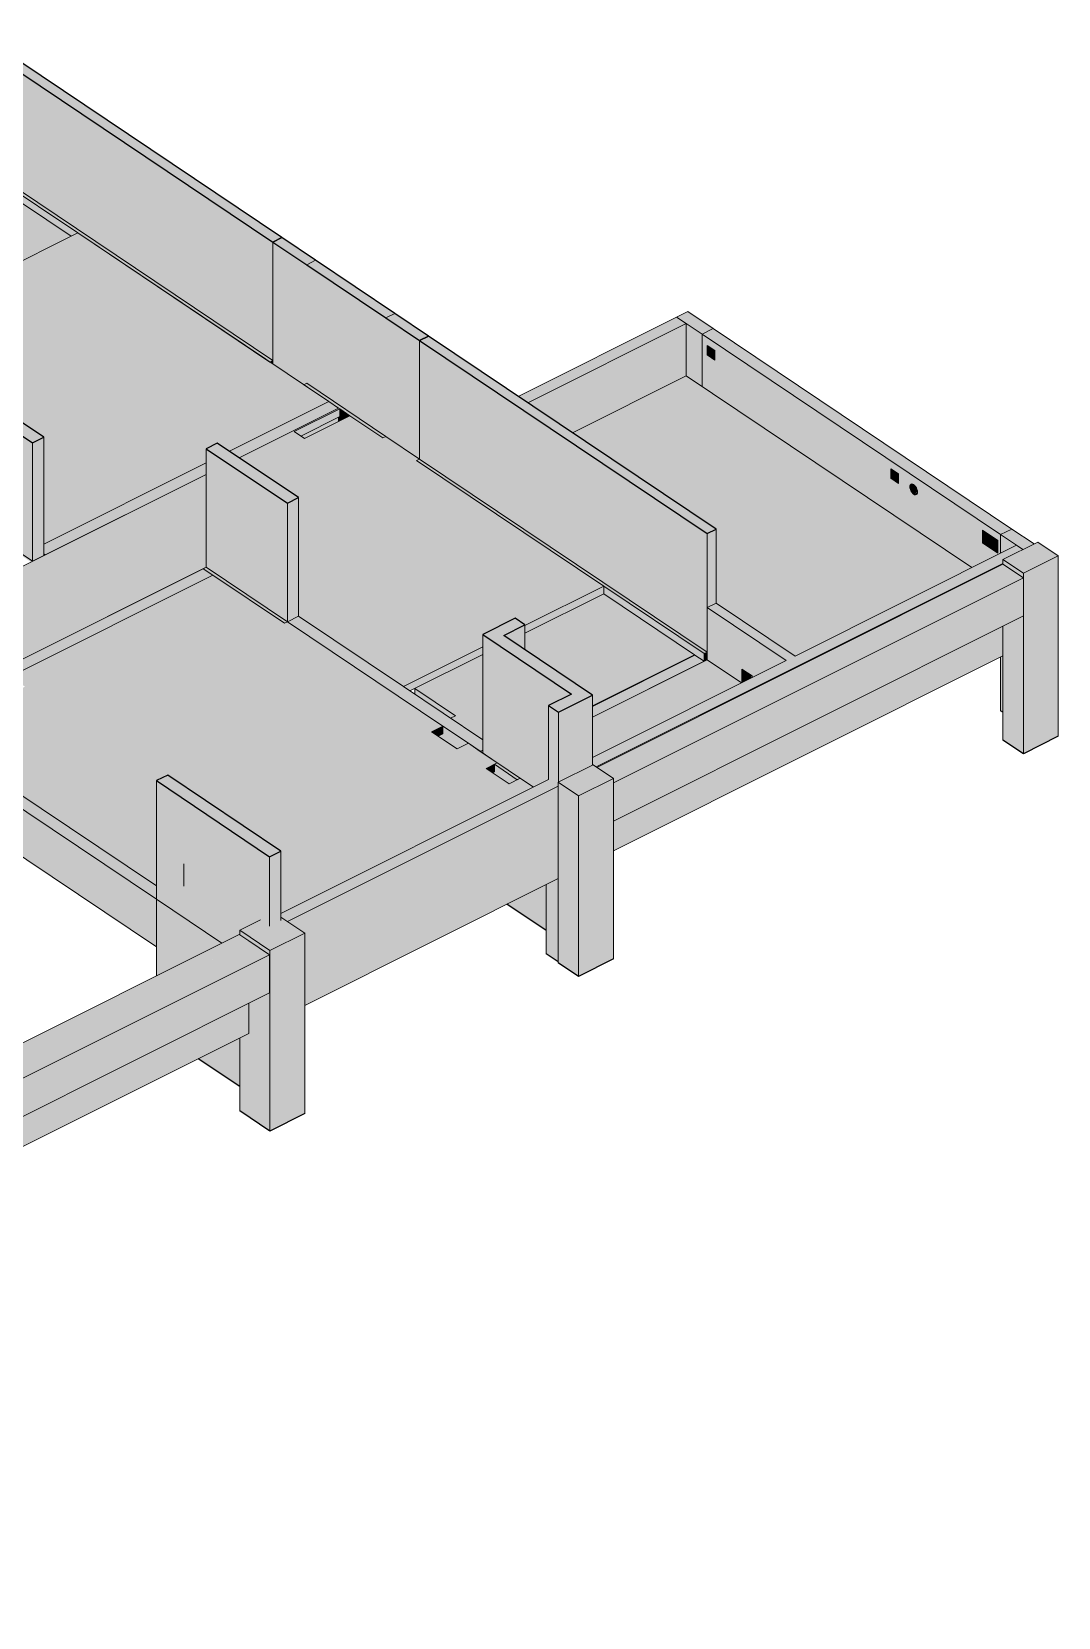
# Model space of a CAD drawing. Extents: x -1981 to 38708, y -3196 to 88064.
# Drawn here: x 16803 to 18116, y 64055 to 66082 of the extents above; entities that cross this region are included whole.
import ezdxf

# ---------------------------------------------------------------- set-up
doc = ezdxf.new("R2010")
doc.units = 0
doc.linetypes.add('Hidden', pattern=[0.714375, 0.47625, -0.238125])
for name, color, linetype, lineweight in [('A-DETL', 7, 'Hidden', 18), ('A-FLOR', 7, 'Continuous', 25), ('S-BEAM', 7, 'Continuous', 25), ('S-COLS', 7, 'Continuous', 25)]:
    doc.layers.add(name, color=color, linetype=linetype, lineweight=lineweight)

msp = doc.modelspace()

# ---------------------------------------------------------------- hatches: boundary and pattern name
at = {"layer": 'A-FLOR', "true_color": 0xbfbfbf}
for points in [[(16499.59, 65643.67), (16853.19, 65820.88), (16731.71, 65902.44), (16492.4, 65782.65), (16499.59, 65777.83), (16499.59, 65655.07)], [(16818.15, 65427.01), (17025.79, 65530.95), (17025.79, 65549.18), (17040.17, 65556.38), (17055.73, 65545.93), (17182.66, 65609.47), (16861.71, 65824.94), (16499.59, 65643.67), (16499.59, 65628.54), (16501.48, 65627.27), (16499.59, 65626.33), (16646.92, 65527.42), (16646.92, 65662.06), (16661.3, 65669.26), (16818.15, 65563.96), (16818.15, 65428.16)], [(17146.95, 65565.35), (17196.71, 65590.26), (17196.71, 65600.04), (17138.61, 65570.96), (17145.32, 65566.45)], [(17121.43, 64954.91), (17444.46, 65116.61), (17427.57, 65127.95), (17413.18, 65120.75), (17383.79, 65140.48), (17398.18, 65147.68), (17361.15, 65172.54), (17346.76, 65165.34), (17314.11, 65187.26), (17328.49, 65194.46), (17129.71, 65327.92), (17125.92, 65326.02), (17034.43, 65387.45), (16778.43, 65259.31), (16778.43, 65248.61), (16784.41, 65251.61), (16794.24, 65245.01), (16782.72, 65239.25), (16778.43, 65242.13), (16778.43, 65119.37), (16782.21, 65116.83), (16777.29, 65114.36), (16962.31, 64990.15), (16962.31, 65124.8), (16976.69, 65132), (17121.43, 65034.82), (17121.43, 64955.86)], [(17519.93, 65219.71), (17650.27, 65285.3), (17650.27, 65285.75), (17519.93, 65220.51)], [(17519.93, 65154.39), (17710.49, 65249.77), (17666.48, 65279.31), (17519.93, 65205.96), (17519.93, 65167.14)], [(17338.4, 65204.66), (17344.62, 65207.78), (17292.63, 65242.68), (17292.63, 65235.39), (17337.95, 65204.97)], [(17322.45, 65181.66), (17328.49, 65184.68), (17328.49, 65194.46), (17314.11, 65187.26)], [(17392.14, 65134.87), (17394.4, 65136.01), (17394.07, 65145.62), (17383.79, 65140.48), (17390.44, 65136.01)]]:
    msp.add_hatch(color=9, dxfattribs=at).paths.add_polyline_path(points, flags=0)
h = msp.add_hatch(color=9, dxfattribs=at)
h.paths.add_polyline_path([(17723.23, 65256.15), (17723.92, 65256.84), (17723.92, 65258.68), (17722.2, 65259.83), (17722.2, 65256.84)], flags=0)
h.paths.add_polyline_path([(17778.85, 65283.99), (18004.91, 65397.15), (17639.73, 65642.31), (17494.28, 65569.51), (17677.83, 65446.28), (17677.83, 65351.81), (17767.5, 65291.62)], flags=0)
h = msp.add_hatch(color=9, dxfattribs=at)
h.paths.add_polyline_path([(15100.52, 64433.96), (15351.95, 64560.19), (15351.95, 64678.53), (15129.92, 64567.39), (14892.07, 64727.07), (14761.37, 64661.65), (15099.42, 64434.69)], flags=0)
h.paths.add_polyline_path([(15495.6, 64631.72), (15895.39, 64831.84), (15895.39, 64950.56), (15394.3, 64699.73), (15486.2, 64638.04)], flags=0)
h.paths.add_polyline_path([(16039.04, 64903.75), (16228.8, 64998.74), (16228.8, 65133.92), (16227.52, 65133.28), (16188.19, 65159.68), (16169.12, 65150.13), (16156.16, 65158.83), (16193.99, 65177.76), (16160.18, 65200.46), (16133.69, 65187.2), (16091.21, 65215.72), (16117.7, 65228.98), (16079.94, 65254.33), (16057.23, 65242.97), (15992.21, 65286.62), (16014.91, 65297.99), (16008.7, 65302.15), (15993.57, 65294.58), (15980.5, 65303.35), (15995.63, 65310.93), (15940.78, 65347.76), (15925.64, 65340.18), (15912.57, 65348.95), (15927.71, 65356.53), (15802.26, 65440.38), (15789.85, 65434.19), (15780.23, 65440.54), (15767.22, 65434.02), (15789.85, 65418.83), (15776.3, 65412.04), (15753.66, 65427.24), (15628.41, 65364.54), (15954.01, 65145.95), (16083.28, 65210.66), (16095.7, 65202.33), (16095.7, 65050.83), (15937.74, 64971.76), (16012.66, 64921.46)], flags=0)
h.paths.add_polyline_path([(16372.46, 65070.65), (16626.16, 65197.64), (16626.16, 65316.36), (16271.16, 65138.65), (16306.47, 65114.95)], flags=0)
h.paths.add_polyline_path([(17278.07, 65245.17), (17379.69, 65296.04), (17379.69, 65311.59), (17421.13, 65332.33), (17433.55, 65324), (17433.55, 65323), (17534.27, 65373.42), (17295.05, 65534.02), (17298.84, 65535.91), (17255.72, 65564.86), (17251.94, 65562.96), (17209.45, 65591.36), (17151.46, 65562.33), (17138.61, 65570.96), (17196.71, 65600.04), (17195.08, 65601.13), (17068.15, 65537.6), (17144.09, 65486.62), (17144.09, 65335.12), (17275.07, 65247.18)], flags=0)
h.paths.add_polyline_path([(16772.09, 65270.69), (17025.79, 65397.68), (17025.79, 65516.4), (16670.79, 65338.69), (16761.78, 65277.61)], flags=0)
h = msp.add_hatch(color=9, dxfattribs=at)
h.paths.add_polyline_path([(17286.41, 65239.57), (17379.69, 65286.26), (17379.69, 65296.04), (17278.07, 65245.17)], flags=0)
h.paths.add_polyline_path([(17433.55, 65313.22), (17534.27, 65363.64), (17534.27, 65373.42), (17433.55, 65323)], flags=0)
h = msp.add_hatch(color=9, dxfattribs=at)
h.paths.add_polyline_path([(17379.69, 65176.94), (17379.69, 65286.26), (17292.63, 65242.68), (17344.62, 65207.78), (17338.4, 65204.66), (17376.43, 65179.13)], flags=0)
h.paths.add_polyline_path([(17519.93, 65220.51), (17650.27, 65285.75), (17534.27, 65363.64), (17433.55, 65313.22), (17433.55, 65292.29), (17519.93, 65234.3)], flags=0)
at = {"layer": 'S-BEAM', "lineweight": 9, "true_color": 0x80ff00}
for points in [[(17154.43, 65784.36), (17165.79, 65790.04), (17122.61, 65819.03), (17111.25, 65813.35), (17145.97, 65790.04)], [(17298.84, 65687.41), (17310.19, 65693.09), (17267.08, 65722.04), (17255.72, 65716.36), (17290.37, 65693.09)]]:
    msp.add_hatch(color=70, dxfattribs=at).paths.add_polyline_path(points, flags=0)
at = {"layer": 'S-BEAM', "true_color": 0xbfbfbf}
for points in [[(17150.65, 65630.96), (17154.43, 65632.86), (17154.43, 65784.36), (17111.25, 65813.35), (17111.25, 65657.41), (17139.36, 65638.54)], [(17298.84, 65535.91), (17298.84, 65687.41), (17255.72, 65716.36), (17255.72, 65564.86), (17295.05, 65538.45)], [(17437.26, 65607.78), (17639.73, 65709.13), (17627.31, 65717.47), (17424.85, 65616.12)], [(17494.28, 65569.51), (17639.73, 65642.31), (17639.73, 65709.13), (17437.26, 65607.78), (17457.59, 65594.14)], [(18041.66, 65439.29), (18056.04, 65446.49), (17674.37, 65702.73), (17659.99, 65695.53), (17988.43, 65475.03)], [(17666.65, 65669.05), (17676.46, 65673.96), (17676.46, 65674.69), (17666.65, 65681.27), (17666.65, 65674.69)], [(17676.46, 65662.47), (17676.46, 65673.96), (17666.65, 65669.05), (17674.37, 65663.87)], [(17151.46, 65562.33), (17195.08, 65584.17), (17195.08, 65589.44), (17146.95, 65565.35), (17150.52, 65562.96)], [(17901.53, 65511.37), (17911.33, 65516.61), (17911.33, 65517.01), (17901.53, 65523.59), (17901.53, 65518.57)], [(17911.33, 65504.79), (17911.33, 65516.27), (17901.53, 65511.37), (17906.28, 65508.18)], [(17930.58, 65491.05), (17935.48, 65493.87), (17934.8, 65497.42), (17933.03, 65500.81), (17930.49, 65503.32), (17928.27, 65504.08), (17927.49, 65503.91), (17927.11, 65503.81), (17926.34, 65503.07), (17925.71, 65500.76), (17925.71, 65500.1), (17926.34, 65496.95), (17928.13, 65493.51), (17929.31, 65492.11)], [(17933.03, 65490.22), (17934.53, 65490.97), (17934.83, 65491.25), (17935.44, 65493.48), (17930.58, 65491.05), (17931.85, 65490.41)], [(18018.56, 65428.72), (18032.47, 65435.69), (18018.56, 65445.02), (18018.56, 65428.73)], [(18038.16, 65415.56), (18038.17, 65415.56), (18038.17, 65431.86), (18032.47, 65435.69), (18018.56, 65428.72), (18038.16, 65415.56)], [(17524.8, 65142.27), (18044.72, 65402.52), (18044.72, 65407.46), (18070.13, 65420.18), (18061.92, 65425.69), (17519.93, 65154.39), (17519.94, 65144.78), (17520.58, 65145.1), (17524.57, 65142.42)], [(16778.43, 65259.31), (17034.43, 65387.45), (17022.01, 65395.79), (16772.09, 65270.69), (16778.43, 65266.43), (16778.43, 65264.08)], [(17546.72, 65121.84), (18070.86, 65384.21), (18044.72, 65401.76), (17525.45, 65141.83), (17546.72, 65127.55)], [(17546.72, 65072.96), (18070.86, 65335.32), (18070.86, 65384.21), (17546.72, 65121.84), (17546.72, 65082.8)], [(17767.5, 65278.31), (17778.85, 65283.99), (17677.83, 65351.81), (17666.48, 65346.13), (17767, 65278.65)], [(17376.43, 65162.28), (17379.69, 65163.92), (17379.69, 65176.94), (17144.09, 65335.12), (17129.71, 65327.92), (17372.63, 65164.83)], [(17710.49, 65249.77), (17711.88, 65250.47), (17710.85, 65251.16), (17710.85, 65267.45), (17723.92, 65258.68), (17723.92, 65256.5), (17767.5, 65278.31), (17666.48, 65346.13), (17666.48, 65279.31), (17710, 65250.1)], [(17519.93, 65205.96), (17662.7, 65277.42), (17650.96, 65285.3), (17519.93, 65219.71), (17519.93, 65207.78)], [(17710.85, 65251.16), (17722.2, 65256.84), (17722.2, 65259.83), (17710.85, 65267.45), (17710.85, 65253.05)], [(17711.88, 65250.47), (17723.23, 65256.15), (17722.2, 65256.84), (17710.85, 65251.16)], [(17346.76, 65165.34), (17361.15, 65172.54), (17328.49, 65194.46), (17328.49, 65184.68), (17322.45, 65181.66), (17345.21, 65166.38)], [(16962.31, 64973.3), (16962.31, 64990.15), (16777.29, 65114.36), (16762.91, 65107.16), (16960.45, 64974.54)], [(17130.08, 64944.69), (17475.93, 65118.15), (17463.8, 65126.29), (17121.43, 64954.91), (17121.43, 64950.5), (17125.22, 64947.96)], [(17152.01, 64837.52), (17475.93, 64999.71), (17475.93, 65117.81), (17130.08, 64944.69), (17152.01, 64929.97), (17152.01, 64883.78)], [(16962.31, 64912.19), (16962.31, 64973.3), (16762.91, 65107.16), (16762.91, 65046.05), (16950.81, 64919.9)], [(16752.26, 64755.57), (17080.56, 64919.9), (17068.8, 64927.8), (17068.8, 64928.57), (16752.26, 64770.09), (16752.26, 64763.91)], [(15512.07, 64104.14), (17106.7, 64902.35), (17080.56, 64919.9), (15489.16, 64123.31), (15512.07, 64107.93), (15512.07, 64104.2)], [(15512.07, 64055.25), (17106.7, 64853.46), (17106.7, 64902.35), (15512.07, 64104.14), (15512.07, 64085.57)], [(16752.26, 64637.42), (17080.56, 64801.75), (17080.56, 64840.38), (16752.26, 64676.04), (16752.26, 64646.58)]]:
    msp.add_hatch(color=9, dxfattribs=at).paths.add_polyline_path(points, flags=0)
h = msp.add_hatch(color=9, dxfattribs=at)
h.paths.add_polyline_path([(18004.91, 65397.15), (18041.66, 65415.56), (18041.66, 65439.29), (17659.99, 65695.53), (17659.99, 65628.71), (17998.04, 65401.76)], flags=0)
h.paths.add_polyline_path([(18038.16, 65415.56), (18018.56, 65428.74), (18018.56, 65445.02), (18038.17, 65431.86), (18038.17, 65415.56)], flags=0)
h.paths.add_polyline_path([(17933.03, 65490.22), (17931.85, 65490.41), (17930.58, 65491.05), (17928.13, 65493.51), (17926.34, 65496.95), (17925.68, 65500.45), (17925.85, 65501.92), (17926.55, 65503.27), (17927.49, 65503.91), (17928.13, 65504.1), (17929.31, 65503.91), (17930.58, 65503.27), (17933.03, 65500.81), (17934.83, 65497.37), (17935.48, 65493.87), (17935.32, 65492.4), (17934.61, 65491.05), (17933.67, 65490.41)], flags=0)
h.paths.add_polyline_path([(17911.33, 65504.79), (17901.53, 65511.37), (17901.53, 65523.59), (17911.33, 65516.61), (17911.33, 65511.37)], flags=0)
h.paths.add_polyline_path([(17676.46, 65662.47), (17666.65, 65669.05), (17666.65, 65681.27), (17676.46, 65674.69)], flags=0)
h = msp.add_hatch(color=9, dxfattribs=at)
h.paths.add_polyline_path([(16820.05, 65413.41), (17025.79, 65516.4), (17025.79, 65530.95), (16818.15, 65427.01), (16818.15, 65414.68)], flags=0)
h.paths.add_polyline_path([(17068.15, 65537.6), (17195.08, 65601.13), (17182.66, 65609.47), (17055.73, 65545.93)], flags=0)
h = msp.add_hatch(color=9, dxfattribs=at)
h.paths.add_polyline_path([(17546.72, 65035.1), (18044.72, 65284.37), (18044.72, 65322.23), (17546.72, 65072.96)], flags=0)
h.paths.add_polyline_path([(17525.45, 65141.83), (18044.72, 65401.76), (18044.72, 65402.52), (17524.8, 65142.27)], flags=0)
at = {"layer": 'S-COLS', "lineweight": 9, "true_color": 0x8080ff}
for points in [[(17111.25, 65813.35), (17122.61, 65819.03), (16730.51, 66082.26), (16719.15, 66076.58), (17107.47, 65815.89)], [(17255.72, 65716.36), (17267.08, 65722.04), (17165.79, 65790.04), (17154.43, 65784.36), (17240.53, 65726.56)], [(17666.48, 65440.59), (17677.83, 65446.28), (17310.19, 65693.09), (17298.84, 65687.41), (17555.61, 65515.03)], [(16803.77, 65556.76), (16818.15, 65563.96), (16661.3, 65669.26), (16646.92, 65662.06), (16797.06, 65561.27)], [(17129.71, 65479.42), (17144.09, 65486.62), (17040.17, 65556.38), (17025.79, 65549.18), (17111.02, 65491.96)], [(17476.22, 65212.42), (17519.93, 65234.3), (17406.49, 65310.45), (17433.55, 65324), (17421.13, 65332.33), (17379.69, 65311.59), (17493.13, 65235.44), (17463.8, 65220.75)], [(17107.05, 65027.63), (17121.43, 65034.82), (16976.69, 65132), (16962.31, 65124.8), (17102.93, 65030.39)]]:
    msp.add_hatch(color=171, dxfattribs=at).paths.add_polyline_path(points, flags=0)
at = {"layer": 'S-COLS', "true_color": 0xc0c0c0}
for points in [[(17111.25, 65661.84), (17111.25, 65813.35), (16719.15, 66076.58), (16719.15, 65925.08), (17107.47, 65664.39)], [(17107.47, 65659.95), (17111.25, 65661.84), (16719.15, 65925.08), (16715.37, 65923.19), (17104.65, 65661.84)], [(16853.37, 65820.76), (16861.71, 65824.94), (16715.37, 65923.19), (16715.39, 65913.4), (16853.19, 65820.88)], [(17255.72, 65564.86), (17255.72, 65716.36), (17154.43, 65784.36), (17154.43, 65632.86), (17255.44, 65565.05)], [(17659.99, 65695.53), (17674.37, 65702.73), (17641.69, 65724.66), (17627.31, 65717.47), (17649.26, 65702.73)], [(17659.99, 65628.71), (17659.99, 65695.53), (17639.73, 65709.13), (17639.73, 65642.31), (17654.29, 65632.54)], [(17666.48, 65289.09), (17666.48, 65440.59), (17298.84, 65687.41), (17298.84, 65535.91), (17662.7, 65291.63)], [(16803.77, 65405.26), (16803.77, 65556.76), (16646.92, 65662.06), (16646.92, 65510.56), (16801.88, 65406.53)], [(17111.25, 65657.41), (17111.25, 65661.84), (17107.47, 65659.95)], [(17251.94, 65562.96), (17255.44, 65565.05), (17154.43, 65632.86), (17150.7, 65630.93), (17249.12, 65564.86)], [(17195.08, 65584.17), (17209.56, 65591.41), (17196.71, 65599.69), (17196.71, 65590.26), (17195.08, 65589.44)], [(16803.77, 65405.26), (16818.15, 65412.65), (16818.15, 65563.96), (16803.77, 65556.76), (16803.77, 65411.96)], [(17129.71, 65327.92), (17129.71, 65479.42), (17025.79, 65549.18), (17025.79, 65397.68), (17125.92, 65330.46)], [(17662.7, 65287.2), (17666.48, 65289.09), (17298.84, 65535.91), (17295.05, 65534.02), (17660.81, 65288.47)], [(17129.71, 65327.92), (17144.09, 65335.12), (17144.09, 65486.62), (17129.71, 65479.42), (17129.71, 65334.99)], [(17666.48, 65346.13), (17677.83, 65351.81), (17677.83, 65446.28), (17666.48, 65440.59), (17666.48, 65351.81)], [(18070.13, 65420.18), (18084.51, 65427.38), (18056.04, 65446.49), (18041.66, 65439.29), (18063.62, 65424.55)], [(17125.92, 65326.02), (17129.71, 65327.92), (17025.79, 65397.68), (17022.01, 65395.79), (17123.1, 65327.92)], [(17662.7, 65277.42), (17662.7, 65287.2), (17534.27, 65373.42), (17534.27, 65363.63), (17650.27, 65285.75), (17650.27, 65284.95), (17650.96, 65285.3), (17660.81, 65278.69)], [(17444.46, 65116.61), (17463.8, 65126.3), (17463.8, 65220.75), (17493.13, 65235.44), (17379.69, 65311.59), (17379.89, 65159.96), (17442.45, 65117.96)], [(17433.55, 65292.29), (17433.55, 65324), (17406.49, 65310.45), (17429.53, 65294.99)], [(17662.7, 65277.42), (17666.48, 65279.31), (17666.48, 65289.09), (17662.7, 65287.2), (17662.7, 65278.86)], [(17476.22, 65122.89), (17519.93, 65145.1), (17519.93, 65234.3), (17476.22, 65212.42), (17476.22, 65126.3)], [(17475.93, 65118.15), (17476.22, 65212.42), (17463.8, 65220.75), (17463.8, 65126.29), (17472.01, 65120.78)], [(17045.96, 64917.14), (17068.8, 64928.57), (17068.8, 64933.5), (17095.29, 64946.76), (17107.05, 64938.87), (17107.05, 65027.63), (16962.31, 65124.8), (16962.31, 64973.3), (17041.84, 64919.9)], [(17107.05, 64938.87), (17121.43, 64946.07), (17121.43, 65034.82), (17107.05, 65027.63), (17107.05, 64950.15)], [(17475.93, 64893.14), (17475.93, 64999.66), (17460.5, 64991.94), (17460.54, 64903.47)]]:
    msp.add_hatch(color=9, dxfattribs=at).paths.add_polyline_path(points, flags=0)
h = msp.add_hatch(color=9, dxfattribs=at)
h.paths.add_polyline_path([(16801.88, 65404.31), (16803.77, 65405.26), (16646.92, 65510.56), (16645.03, 65509.62), (16800.47, 65405.26)], flags=0)
h.paths.add_polyline_path([(16818.15, 65412.46), (16820.05, 65413.41), (16818.15, 65414.68), (16818.15, 65412.65)], flags=0)
h = msp.add_hatch(color=9, dxfattribs=at)
h.paths.add_polyline_path([(18044.72, 65212.21), (18044.72, 65284.37), (18041.66, 65282.84), (18041.66, 65214.27)], flags=0)
h.paths.add_polyline_path([(18041.66, 65415.55), (18061.92, 65425.69), (18041.66, 65439.29), (18041.66, 65417.35)], flags=0)
at = {"layer": 'S-COLS', "true_color": 0x60952b}
for points in [[(18070.86, 65389.91), (18115.52, 65412.26), (18089.37, 65429.82), (18044.72, 65407.46), (18061.92, 65395.91)], [(18070.86, 65159.18), (18115.52, 65181.54), (18115.52, 65412.26), (18070.86, 65389.91), (18070.86, 65294.99)], [(17502.07, 65105.2), (17546.72, 65127.55), (17520.58, 65145.1), (17476.23, 65122.54), (17493.13, 65111.2)], [(17502.07, 64874.47), (17502.07, 65105.2), (17475.93, 65122.75), (17476.23, 64891.82), (17486.04, 64885.23)], [(17502.07, 64874.47), (17546.72, 64896.82), (17546.72, 65127.55), (17502.07, 65105.2), (17502.07, 64916.28)], [(17107.36, 64907.62), (17152.01, 64929.97), (17121.43, 64950.5), (17121.43, 64946.07), (17107.05, 64938.87), (17095.29, 64946.76), (17068.8, 64933.5), (17107.05, 64907.82)], [(17107.36, 64676.89), (17107.05, 64907.82), (17068.8, 64933.5), (17068.8, 64927.8), (17106.7, 64902.35), (17106.7, 64853.46), (17080.56, 64840.38), (17080.56, 64801.75), (17068.8, 64795.86), (17068.8, 64702.78), (17107.05, 64677.09)], [(17107.36, 64676.89), (17152.01, 64699.24), (17152.01, 64929.97), (17107.36, 64907.62), (17107.36, 64708.14)]]:
    msp.add_hatch(color=77, dxfattribs=at).paths.add_polyline_path(points, flags=0)
h = msp.add_hatch(color=77, dxfattribs=at)
h.paths.add_polyline_path([(18070.86, 65159.18), (18070.86, 65335.32), (18044.72, 65322.23), (18044.72, 65176.73), (18061.92, 65165.18)], flags=0)
h.paths.add_polyline_path([(18070.86, 65384.21), (18070.86, 65389.91), (18044.72, 65407.46), (18044.72, 65401.76), (18069.67, 65385.01)], flags=0)
at = {"layer": 'S-COLS', "true_color": 0xc0c0c0}
h = msp.add_hatch(color=9, dxfattribs=at)
h.paths.add_polyline_path([(17429.21, 65126.85), (17398.18, 65147.68), (17394.4, 65145.79), (17423.79, 65126.06), (17427.57, 65127.95)], flags=0)
h.paths.add_polyline_path([(17398.18, 65147.68), (17398.18, 65147.68), (17397.77, 65147.95)], flags=0)
h.paths.add_polyline_path([(17396.79, 65148.61), (17379.69, 65160.09), (17379.69, 65163.92), (17376.43, 65162.28), (17395.95, 65149.17)], flags=0)
h = msp.add_hatch(color=9, dxfattribs=at)
h.paths.add_polyline_path([(17460.5, 64933.43), (17460.5, 64991.94), (17410.58, 64966.95), (17458.3, 64934.91)], flags=0)
h.paths.add_polyline_path([(17413.18, 65120.75), (17423.79, 65126.06), (17394.4, 65145.79), (17394.4, 65136.01), (17392.14, 65134.87), (17407.18, 65124.78)], flags=0)
h = msp.add_hatch(color=9, dxfattribs=at)
h.paths.add_polyline_path([(17068.8, 64733.82), (17068.8, 64795.86), (17015.86, 64769.36), (17036.4, 64755.57)], flags=0)
h.paths.add_polyline_path([(16962.31, 64875.26), (17045.96, 64917.14), (16962.31, 64973.3), (16962.31, 64902.35)], flags=0)

# ---------------------------------------------------------------- linework, layer by layer
at = {"layer": 'A-DETL', "color": 94, "linetype": 'Continuous', "lineweight": 9, "true_color": 0x00a600}
msp.add_line((16997.24, 64990.08), (16997.24, 65018.6), dxfattribs=at)
at = {"layer": 'A-FLOR', "lineweight": 9}
for p, q in [((16853.37, 65820.76), (16731.71, 65902.44)), ((16861.71, 65824.94), (16499.59, 65643.67)), ((17182.66, 65609.47), (16861.71, 65824.94)), ((17639.73, 65642.31), (17494.28, 65569.51)), ((18004.91, 65397.15), (17639.73, 65642.31)), ((17055.73, 65545.93), (17182.66, 65609.47)), ((17195.08, 65601.13), (17068.15, 65537.6)), ((17138.61, 65570.96), (17196.71, 65600.04)), ((17196.71, 65600.04), (17195.08, 65601.13)), ((17196.71, 65600.04), (17196.71, 65590.26)), ((17196.71, 65590.26), (17146.95, 65565.35)), ((17209.56, 65591.41), (17151.46, 65562.33)), ((17251.94, 65562.96), (17209.56, 65591.41)), ((17151.46, 65562.33), (17138.61, 65570.96)), ((17255.72, 65564.86), (17251.94, 65562.96)), ((17298.84, 65535.91), (17255.72, 65564.86)), ((17295.05, 65534.02), (17298.84, 65535.91)), ((17534.27, 65373.42), (17295.05, 65534.02)), ((17025.79, 65516.4), (16670.79, 65338.69)), ((16818.15, 65427.01), (17025.79, 65530.95)), ((16772.09, 65270.69), (17025.79, 65397.68)), ((17034.43, 65387.45), (16778.43, 65259.31)), ((17125.92, 65326.02), (17034.43, 65387.45)), ((17433.55, 65323), (17534.27, 65373.42)), ((17534.27, 65373.42), (17534.27, 65363.64)), ((17534.27, 65363.64), (17433.55, 65313.22)), ((17650.27, 65285.75), (17534.27, 65363.64)), ((17144.09, 65335.12), (17278.07, 65245.17)), ((17129.71, 65327.92), (17125.92, 65326.02)), ((17328.49, 65194.46), (17129.71, 65327.92)), ((17278.07, 65245.17), (17379.69, 65296.04)), ((17379.69, 65286.26), (17286.41, 65239.57)), ((17519.93, 65220.51), (17650.27, 65285.75)), ((17666.48, 65279.31), (17519.93, 65205.96)), ((17650.27, 65284.95), (17650.27, 65285.75)), ((17710.49, 65249.77), (17666.48, 65279.31)), ((17292.63, 65242.68), (17344.62, 65207.78)), ((17292.63, 65235.39), (17292.63, 65242.68)), ((17314.11, 65187.26), (17328.49, 65194.46)), ((17328.49, 65194.46), (17328.49, 65184.68)), ((17344.62, 65207.78), (17338.4, 65204.66)), ((17346.76, 65165.34), (17314.11, 65187.26)), ((17328.49, 65184.68), (17322.45, 65181.66)), ((17361.15, 65172.54), (17346.76, 65165.34)), ((17398.18, 65147.68), (17361.15, 65172.54)), ((17383.79, 65140.48), (17398.18, 65147.68)), ((17413.18, 65120.75), (17383.79, 65140.48)), ((17394.4, 65136.01), (17392.14, 65134.87)), ((16777.29, 65114.36), (16962.31, 64990.15)), ((17427.57, 65127.95), (17413.18, 65120.75)), ((17444.5, 65116.58), (17427.57, 65127.95))]:
    msp.add_line(p, q, dxfattribs=at)
at = {"layer": 'S-BEAM'}
for p, q in [((17122.61, 65819.03), (17111.25, 65813.35)), ((17165.79, 65790.04), (17122.61, 65819.03)), ((17111.25, 65813.35), (17154.43, 65784.36)), ((17255.72, 65716.36), (17298.84, 65687.41)), ((17310.19, 65693.09), (17267.08, 65722.04)), ((17298.84, 65687.41), (17310.19, 65693.09))]:
    msp.add_line(p, q, dxfattribs=at)
at = {"layer": 'S-BEAM', "lineweight": 9}
for p, q in [((17111.25, 65813.35), (17111.25, 65661.84)), ((17154.43, 65784.36), (17165.79, 65790.04)), ((17267.08, 65722.04), (17255.72, 65716.36)), ((17627.31, 65717.47), (17424.85, 65616.12)), ((17639.73, 65709.13), (17627.31, 65717.47)), ((17437.26, 65607.78), (17639.73, 65709.13)), ((17639.73, 65642.31), (17639.73, 65709.13)), ((17674.37, 65702.73), (17659.99, 65695.53)), ((18056.04, 65446.49), (17674.37, 65702.73)), ((17298.84, 65535.91), (17298.84, 65687.41)), ((17659.99, 65695.53), (18041.66, 65439.29)), ((17659.99, 65695.53), (17659.99, 65628.71)), ((17666.65, 65681.27), (17676.46, 65674.69)), ((17666.65, 65669.05), (17666.65, 65681.27)), ((17111.25, 65661.84), (17111.25, 65657.41)), ((17676.46, 65673.96), (17666.65, 65669.05)), ((17676.46, 65662.47), (17666.65, 65669.05)), ((17676.46, 65674.69), (17676.46, 65662.47)), ((17182.66, 65609.47), (17055.73, 65545.93)), ((17068.15, 65537.6), (17195.08, 65601.13)), ((17195.08, 65601.13), (17182.66, 65609.47)), ((17195.08, 65584.17), (17195.08, 65589.44)), ((17025.79, 65530.95), (16818.15, 65427.01)), ((16820.05, 65413.41), (17025.79, 65516.4)), ((17901.53, 65523.59), (17911.33, 65517.01)), ((17901.53, 65511.37), (17901.53, 65523.59)), ((17911.33, 65516.27), (17901.53, 65511.37)), ((17911.33, 65517.01), (17911.33, 65504.79)), ((17911.33, 65504.79), (17901.53, 65511.37)), ((18018.56, 65445.02), (18038.17, 65431.86)), ((18018.56, 65428.72), (18018.56, 65445.02)), ((18032.47, 65435.69), (18018.56, 65428.72)), ((18041.66, 65439.29), (18056.04, 65446.49)), ((18041.66, 65415.55), (18041.66, 65439.29)), ((16818.15, 65414.68), (16820.05, 65413.41)), ((18061.92, 65425.69), (17778.85, 65283.99)), ((18038.17, 65415.56), (18018.56, 65428.72)), ((18038.17, 65431.86), (18038.17, 65415.56)), ((18070.13, 65420.18), (18061.92, 65425.69)), ((17022.01, 65395.79), (16772.09, 65270.69)), ((17034.43, 65387.45), (17022.01, 65395.79)), ((17524.8, 65142.27), (18044.72, 65402.52)), ((18044.72, 65401.76), (17525.45, 65141.83)), ((18070.86, 65384.21), (18044.72, 65401.76)), ((16778.43, 65259.31), (17034.43, 65387.45)), ((17546.72, 65121.84), (18070.86, 65384.21)), ((18070.86, 65335.32), (18070.86, 65384.21)), ((17677.83, 65351.81), (17666.48, 65346.13)), ((17778.85, 65283.99), (17677.83, 65351.81)), ((17144.09, 65335.12), (17129.71, 65327.92)), ((17278.07, 65245.17), (17144.09, 65335.12)), ((17546.72, 65072.96), (18070.86, 65335.32)), ((17666.48, 65346.13), (17767.5, 65278.31)), ((17666.48, 65346.13), (17666.48, 65279.31)), ((17129.71, 65327.92), (17328.49, 65194.46)), ((17650.96, 65285.3), (17519.93, 65219.71)), ((17767.5, 65278.31), (17519.93, 65154.39)), ((17662.7, 65277.42), (17519.93, 65205.96)), ((17546.72, 65035.1), (18044.72, 65284.37)), ((17662.7, 65277.42), (17650.96, 65285.3)), ((17710.85, 65267.45), (17723.92, 65258.68)), ((17710.85, 65251.16), (17710.85, 65267.45)), ((17722.2, 65256.84), (17710.85, 65251.16)), ((17711.88, 65250.47), (17710.85, 65251.16)), ((17722.2, 65259.83), (17722.2, 65256.84)), ((17722.2, 65256.84), (17723.23, 65256.15)), ((17723.92, 65258.68), (17723.92, 65256.5)), ((17379.69, 65176.94), (17278.07, 65245.17)), ((17328.49, 65194.46), (17361.15, 65172.54)), ((17361.15, 65172.54), (17376.43, 65162.28)), ((17376.43, 65162.28), (17379.69, 65163.92)), ((16962.31, 64990.15), (16777.29, 65114.36)), ((17463.81, 65126.3), (17121.43, 64954.91)), ((17130.08, 64944.69), (17475.93, 65117.81)), ((17546.72, 65121.84), (17546.72, 65072.96)), ((16762.91, 65107.16), (16962.31, 64973.3)), ((16962.31, 64912.19), (16762.91, 65046.05)), ((17152.01, 64837.52), (17475.93, 64999.66)), ((16962.31, 64912.19), (16962.31, 64973.3)), ((17068.8, 64928.57), (16752.26, 64770.12)), ((17080.56, 64919.9), (17068.8, 64927.8)), ((17106.7, 64902.35), (17080.56, 64919.9)), ((15512.07, 64104.14), (17106.7, 64902.35)), ((17106.7, 64853.46), (17106.7, 64902.35)), ((15512.07, 64055.25), (17106.7, 64853.46)), ((17080.56, 64801.75), (17080.56, 64840.38)), ((17080.56, 64801.75), (16752.26, 64637.42))]:
    msp.add_line(p, q, dxfattribs=at)
for points in [[(17930.58, 65491.05, 0), (17929.31, 65492.11, 0), (17928.13, 65493.51, 0), (17927.11, 65495.17, 0), (17926.34, 65496.95, 0), (17925.85, 65498.76, 0), (17925.68, 65500.45, 0), (17925.85, 65501.92, 0), (17926.34, 65503.07, 0), (17927.11, 65503.81, 0), (17928.13, 65504.1, 0), (17929.31, 65503.91, 0), (17930.58, 65503.27, 0)], [(17930.58, 65503.27, 0), (17931.85, 65502.21, 0), (17933.03, 65500.81, 0), (17934.05, 65499.15, 0), (17934.83, 65497.37, 0), (17935.32, 65495.56, 0), (17935.48, 65493.87, 0), (17935.32, 65492.4, 0), (17934.83, 65491.25, 0), (17934.05, 65490.51, 0)], [(17933.94, 65490.45, 0), (17933.03, 65490.22, 0), (17931.85, 65490.41, 0), (17930.58, 65491.05, 0)]]:
    msp.add_polyline3d(points, dxfattribs=at)
at = {"layer": 'S-COLS'}
for p, q in [((17122.61, 65819.03), (16730.51, 66082.26)), ((16719.15, 66076.58), (17111.25, 65813.35)), ((17111.25, 65813.35), (17122.61, 65819.03)), ((17154.43, 65784.36), (17255.72, 65716.36)), ((17267.08, 65722.04), (17165.79, 65790.04)), ((17310.19, 65693.09), (17298.84, 65687.41)), ((17298.84, 65687.41), (17666.48, 65440.59)), ((17677.83, 65446.28), (17310.19, 65693.09)), ((16646.92, 65662.06), (16803.77, 65556.76)), ((16818.15, 65563.96), (16661.3, 65669.26)), ((16803.77, 65556.76), (16818.15, 65563.96)), ((17040.17, 65556.38), (17025.79, 65549.18)), ((17144.09, 65486.62), (17040.17, 65556.38)), ((17025.79, 65549.18), (17129.71, 65479.42)), ((17129.71, 65479.42), (17144.09, 65486.62)), ((17666.48, 65440.59), (17677.83, 65446.28)), ((17421.13, 65332.33), (17379.69, 65311.59)), ((17433.55, 65324), (17421.13, 65332.33)), ((17379.69, 65311.59), (17493.13, 65235.44)), ((17406.49, 65310.45), (17433.55, 65324)), ((17519.93, 65234.3), (17406.49, 65310.45)), ((17493.13, 65235.44), (17463.8, 65220.75)), ((17476.22, 65212.42), (17519.93, 65234.3)), ((17463.8, 65220.75), (17476.22, 65212.42)), ((18044.72, 65212.21), (18041.66, 65214.27)), ((18070.86, 65159.18), (18044.72, 65176.73)), ((18115.52, 65181.54), (18070.86, 65159.18)), ((16976.69, 65132), (16962.31, 65124.8)), ((17121.43, 65034.82), (16976.69, 65132)), ((16962.31, 65124.8), (17107.05, 65027.63)), ((17107.05, 65027.63), (17121.43, 65034.82)), ((17460.51, 64933.42), (17410.58, 64966.95)), ((17475.93, 64893.14), (17460.5, 64903.49)), ((17502.07, 64874.47), (17475.93, 64892.02)), ((17546.72, 64896.82), (17502.07, 64874.47)), ((17068.8, 64733.82), (17015.86, 64769.36)), ((17107.36, 64676.89), (17068.8, 64702.78)), ((17152.01, 64699.24), (17107.36, 64676.89))]:
    msp.add_line(p, q, dxfattribs=at)
at = {"layer": 'S-COLS', "lineweight": 9}
for p, q in [((16861.71, 65824.94), (16715.37, 65923.19)), ((17111.25, 65661.84), (16719.15, 65925.08)), ((17107.47, 65659.95), (16861.71, 65824.94)), ((17111.25, 65813.35), (17111.25, 65661.84)), ((17165.79, 65790.04), (17154.43, 65784.36)), ((17255.72, 65716.36), (17267.08, 65722.04)), ((17627.31, 65717.47), (17641.69, 65724.66)), ((17639.73, 65709.13), (17627.31, 65717.47)), ((17641.69, 65724.66), (17674.37, 65702.73)), ((17659.99, 65695.53), (17639.73, 65709.13)), ((17674.37, 65702.73), (17659.99, 65695.53)), ((17298.84, 65687.41), (17298.84, 65535.91)), ((17659.99, 65695.53), (17659.99, 65628.71)), ((17111.25, 65661.84), (17107.47, 65659.95)), ((17150.65, 65630.96), (17154.43, 65632.86)), ((17182.66, 65609.47), (17150.65, 65630.96)), ((17255.72, 65564.86), (17154.43, 65632.86)), ((17195.08, 65601.13), (17182.66, 65609.47)), ((17196.71, 65600.04), (17195.08, 65601.13)), ((17209.56, 65591.41), (17196.71, 65600.04)), ((17251.94, 65562.96), (17209.56, 65591.41)), ((16803.77, 65556.76), (16803.77, 65405.26)), ((16818.15, 65563.96), (16818.15, 65412.46)), ((17255.72, 65564.86), (17251.94, 65562.96)), ((17025.79, 65549.18), (17025.79, 65397.68)), ((17295.05, 65534.02), (17298.84, 65535.91)), ((17534.27, 65373.42), (17295.05, 65534.02)), ((17666.48, 65289.09), (17298.84, 65535.91)), ((16803.77, 65405.26), (16646.92, 65510.56)), ((17129.71, 65479.42), (17129.71, 65327.92)), ((17144.09, 65486.62), (17144.09, 65335.12)), ((17666.48, 65440.59), (17666.48, 65289.09)), ((17677.83, 65446.28), (17677.83, 65351.81)), ((18041.66, 65439.29), (18056.04, 65446.49)), ((18061.92, 65425.69), (18041.66, 65439.29)), ((18041.66, 65439.29), (18041.66, 65415.55)), ((18056.04, 65446.49), (18084.51, 65427.38)), ((16820.05, 65413.41), (16801.88, 65404.31)), ((16818.15, 65412.46), (16803.77, 65405.26)), ((16818.15, 65414.68), (16820.05, 65413.41)), ((18044.72, 65407.46), (18089.37, 65429.82)), ((18070.13, 65420.18), (18061.92, 65425.69)), ((18115.52, 65412.26), (18070.86, 65389.91)), ((18089.37, 65429.82), (18115.52, 65412.26)), ((18115.52, 65412.26), (18115.52, 65181.54)), ((17022.01, 65395.79), (17025.79, 65397.68)), ((17034.43, 65387.45), (17022.01, 65395.79)), ((17129.71, 65327.92), (17025.79, 65397.68)), ((18070.86, 65389.91), (18044.72, 65407.46)), ((18044.72, 65407.46), (18044.72, 65401.76)), ((17125.92, 65326.02), (17034.43, 65387.45)), ((17662.7, 65287.2), (17534.27, 65373.42)), ((18070.86, 65389.91), (18070.86, 65159.18)), ((17144.09, 65335.12), (17129.71, 65327.92)), ((17144.09, 65335.12), (17129.71, 65327.92)), ((17129.71, 65327.92), (17125.92, 65326.02)), ((17379.69, 65311.59), (17379.69, 65160.09)), ((17433.55, 65324), (17433.55, 65292.29)), ((18044.72, 65322.23), (18044.72, 65176.73)), ((17666.48, 65289.09), (17662.7, 65287.2)), ((17662.7, 65287.2), (17662.7, 65277.42)), ((18041.66, 65282.84), (18041.66, 65214.27)), ((17519.93, 65234.3), (17519.93, 65144.77)), ((17463.8, 65220.75), (17463.8, 65126.29)), ((17476.22, 65212.42), (17476.22, 65122.89)), ((17376.43, 65162.28), (17379.69, 65163.92)), ((17376.43, 65162.28), (17398.18, 65147.68)), ((17444.5, 65116.59), (17379.69, 65160.09)), ((17398.18, 65147.68), (17394.4, 65145.79)), ((17423.79, 65126.06), (17394.4, 65145.79)), ((17394.4, 65145.79), (17394.4, 65136.01)), ((17475.93, 65122.75), (17520.58, 65145.1)), ((17520.58, 65145.1), (17546.72, 65127.55)), ((16962.31, 65124.8), (16962.31, 64973.3)), ((17423.79, 65126.06), (17427.57, 65127.95)), ((17427.57, 65127.95), (17444.5, 65116.58)), ((17502.07, 65105.2), (17475.93, 65122.75)), ((17475.93, 65122.75), (17475.93, 64892.02)), ((17546.72, 65127.55), (17502.07, 65105.2)), ((17546.72, 65127.55), (17546.72, 64896.82)), ((17502.07, 65105.2), (17502.07, 64874.47)), ((17107.05, 65027.63), (17107.05, 64938.87)), ((17121.43, 65034.82), (17121.43, 64946.07)), ((17460.5, 64991.94), (17460.5, 64903.49)), ((17045.96, 64917.14), (16962.31, 64973.3)), ((16962.31, 64973.3), (16962.31, 64912.19)), ((17045.96, 64917.14), (16962.31, 64973.3)), ((17068.8, 64933.5), (17095.29, 64946.76)), ((17121.43, 64950.5), (17152.01, 64929.97)), ((17107.36, 64907.62), (17068.8, 64933.5)), ((17068.8, 64933.5), (17068.8, 64927.8)), ((17152.01, 64929.97), (17107.36, 64907.62)), ((17152.01, 64929.97), (17152.01, 64699.24)), ((16962.31, 64912.19), (16962.31, 64875.26)), ((17107.36, 64907.62), (17107.36, 64676.89)), ((17068.8, 64795.86), (17068.8, 64702.78))]:
    msp.add_line(p, q, dxfattribs=at)

doc.saveas('drawing.dxf')
